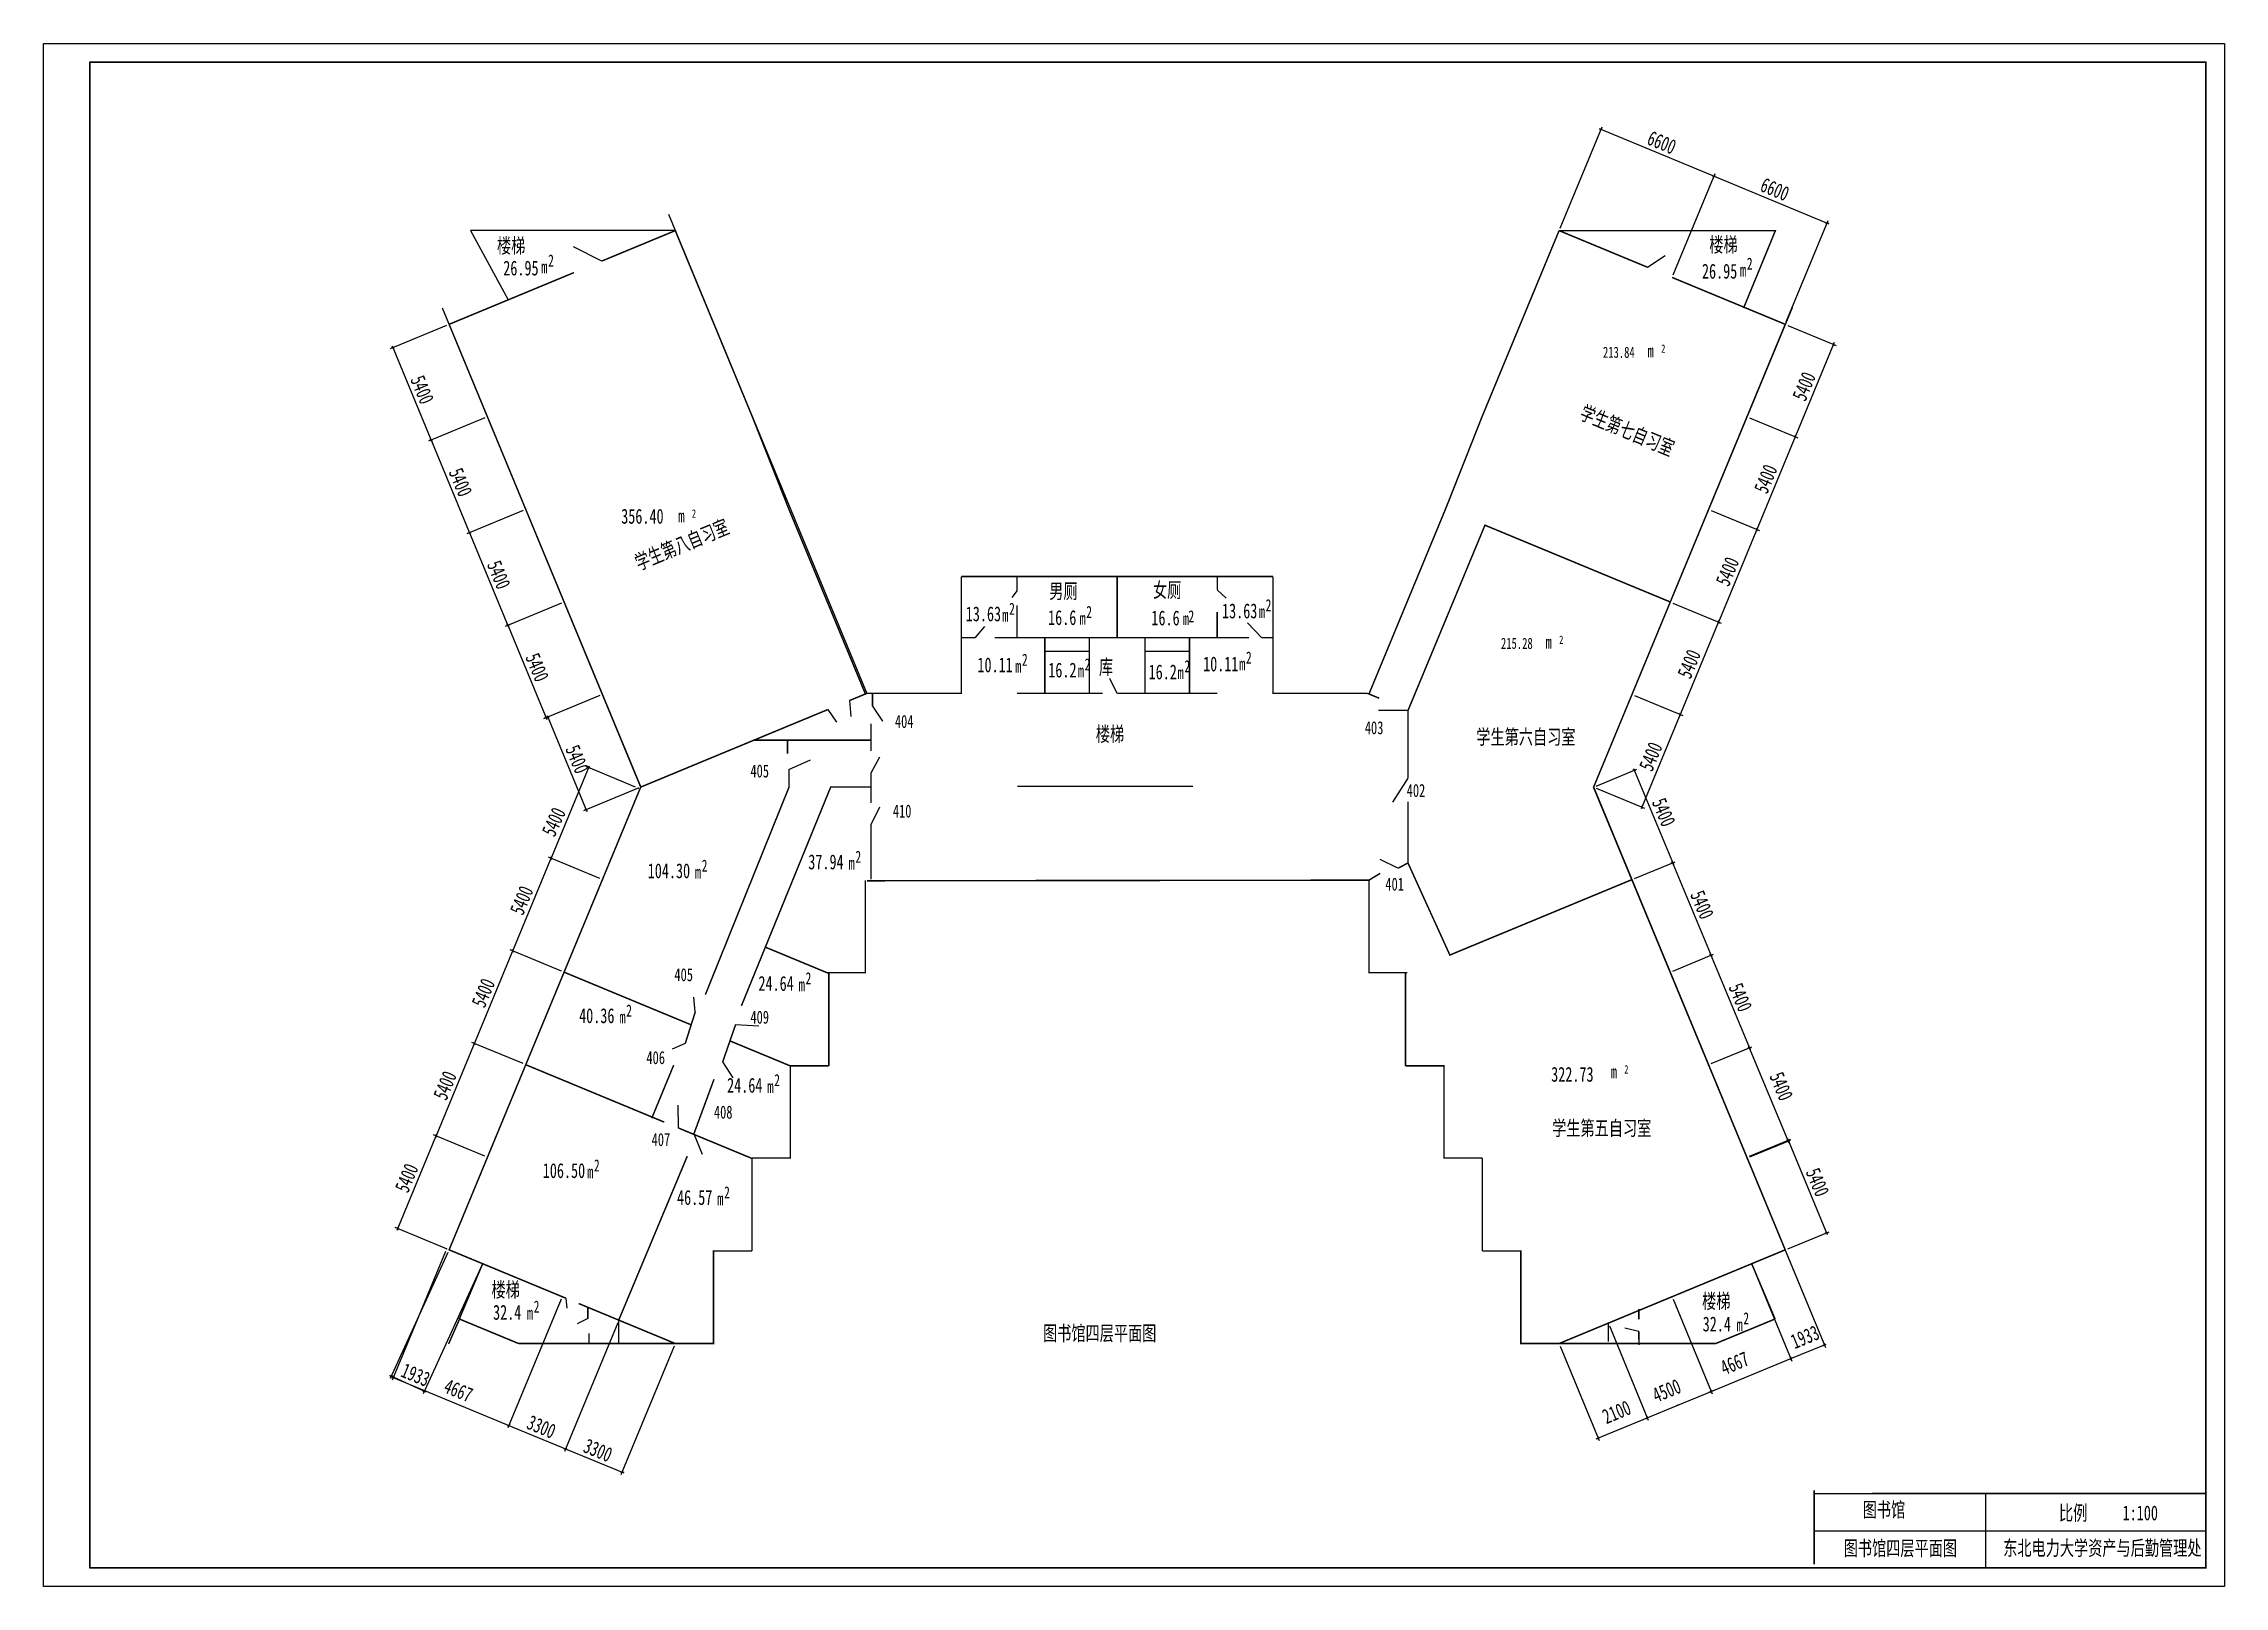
# Model space of a CAD drawing. Extents: x -57647 to 59953, y -73753 to 9407.
import ezdxf

# ---------------------------------------------------------------- set-up
doc = ezdxf.new("R2010")
doc.units = 0
doc.layers.get('0').update_dxf_attribs({"linetype": 'CONTINUOUS'})
doc.layers.get('DEFPOINTS').update_dxf_attribs({"linetype": 'CONTINUOUS'})
doc.styles.get("Standard").update_dxf_attribs({"font": '', "width": 0.7, "height": 700})
doc.styles.get('Standard').set_extended_font_data('FangSong_GB2312')
doc.dimstyles.get("Standard").update_dxf_attribs({"dimtxt": 0.18, "dimasz": 0.18, "dimexe": 0.18, "dimexo": 0.0625, "dimgap": 0.09, "dimtad": 0, "dimtih": 1, "dimtoh": 1, "dimdec": 4, "dimzin": 0, "dimdsep": 46, "dimtxsty": 'Standard', "dimcen": 0.09, "dimadec": 0, "dimazin": 0, "dimtfac": 1, "dimtdec": 4, "dimtofl": 0, "dimtmove": 0, "dimatfit": 3, "dimfxl": 1, "dimtolj": 1, "dimtzin": 0, "dimarcsym": 0})

# ---------------------------------------------------------------- blocks, each defined once
blk = doc.blocks.new('_ARCHTICK')
at = {"color": 0, "linetype": 'ByBlock', "const_width": 0.15}
blk.add_lwpolyline([(-0.5, -0.5), (0.5, 0.5)], dxfattribs=at)
blk = doc.blocks.new('*D1')
at = {"color": 0, "linetype": 'ByBlock'}
for p, q in [((-35919, -5782), (-38957, -7040)), ((-38857, -6890), (-36714, -12064)), ((-33852, -10770), (-36891, -12029))]:
    blk.add_line(p, q, dxfattribs=at)
at = {"layer": 'DEFPOINTS', "color": 0, "linetype": 'ByBlock'}
for p in [(-35780, -5724), (-33714, -10713), (-36752, -11972)]:
    blk.add_point(p, dxfattribs=at)
at = {"color": 0, "linetype": 'ByBlock', "xscale": 150, "yscale": 150, "zscale": 150}
for p, rotation in [((-38819, -6983), 112.4999999999999), ((-36752, -11972), 292.4999999999999)]:
    blk.add_blockref('_ARCHTICK', p, dxfattribs=dict(at, rotation=rotation))
at = {"color": 0, "linetype": 'ByBlock', "insert": (-37231, -9247), "char_height": 800, "attachment_point": 5, "rotation": 292.5}
blk.add_mtext('\\A1;5400', dxfattribs=at)
blk = doc.blocks.new('*D2')
at = {"color": 0, "linetype": 'ByBlock'}
for p, q in [((-36790, -11879), (-34647, -17053)), ((-31786, -15759), (-34824, -17018))]:
    blk.add_line(p, q, dxfattribs=at)
at = {"layer": 'DEFPOINTS', "color": 0, "linetype": 'ByBlock'}
for p in [(-33714, -10713), (-31647, -15702), (-34686, -16961)]:
    blk.add_point(p, dxfattribs=at)
at = {"color": 0, "linetype": 'ByBlock', "xscale": 150, "yscale": 150, "zscale": 150}
for p, rotation in [((-36752, -11972), 112.4999999999999), ((-34686, -16961), 292.4999999999999)]:
    blk.add_blockref('_ARCHTICK', p, dxfattribs=dict(at, rotation=rotation))
at = {"color": 0, "linetype": 'ByBlock', "insert": (-35164, -14236), "char_height": 800, "attachment_point": 5, "rotation": 292.5}
blk.add_mtext('\\A1;5400', dxfattribs=at)
blk = doc.blocks.new('*D3')
at = {"color": 0, "linetype": 'ByBlock'}
for p, q in [((-34724, -16868), (-32581, -22042)), ((-29719, -20748), (-32758, -22007))]:
    blk.add_line(p, q, dxfattribs=at)
at = {"layer": 'DEFPOINTS', "color": 0, "linetype": 'ByBlock'}
for p in [(-31647, -15702), (-29581, -20691), (-32619, -21949)]:
    blk.add_point(p, dxfattribs=at)
at = {"color": 0, "linetype": 'ByBlock', "xscale": 150, "yscale": 150, "zscale": 150}
for p, rotation in [((-34686, -16961), 112.4999999999999), ((-32619, -21949), 292.4999999999999)]:
    blk.add_blockref('_ARCHTICK', p, dxfattribs=dict(at, rotation=rotation))
at = {"color": 0, "linetype": 'ByBlock', "insert": (-33098, -19225), "char_height": 800, "attachment_point": 5, "rotation": 292.5}
blk.add_mtext('\\A1;5400', dxfattribs=at)
blk = doc.blocks.new('*D4')
at = {"color": 0, "linetype": 'ByBlock'}
for p, q in [((-32657, -21857), (-30514, -27031)), ((-27653, -25737), (-30691, -26996))]:
    blk.add_line(p, q, dxfattribs=at)
at = {"layer": 'DEFPOINTS', "color": 0, "linetype": 'ByBlock'}
for p in [(-29581, -20691), (-27514, -25680), (-30553, -26938)]:
    blk.add_point(p, dxfattribs=at)
at = {"color": 0, "linetype": 'ByBlock', "xscale": 150, "yscale": 150, "zscale": 150}
for p, rotation in [((-32619, -21949), 112.4999999999999), ((-30553, -26938), 292.4999999999999)]:
    blk.add_blockref('_ARCHTICK', p, dxfattribs=dict(at, rotation=rotation))
at = {"color": 0, "linetype": 'ByBlock', "insert": (-31031, -24214), "char_height": 800, "attachment_point": 5, "rotation": 292.5}
blk.add_mtext('\\A1;5400', dxfattribs=at)
blk = doc.blocks.new('*D5')
at = {"color": 0, "linetype": 'ByBlock'}
for p, q in [((-27653, -25737), (-30599, -26958)), ((-30499, -26808), (-28356, -31982)), ((-25586, -30726), (-28533, -31947))]:
    blk.add_line(p, q, dxfattribs=at)
at = {"layer": 'DEFPOINTS', "color": 0, "linetype": 'ByBlock'}
for p in [(-27514, -25680), (-25448, -30669), (-28394, -31889)]:
    blk.add_point(p, dxfattribs=at)
at = {"color": 0, "linetype": 'ByBlock', "xscale": 150, "yscale": 150, "zscale": 150}
for p, rotation in [((-30461, -26900), 112.5000000000001), ((-28394, -31889), 292.5000000000001)]:
    blk.add_blockref('_ARCHTICK', p, dxfattribs=dict(at, rotation=rotation))
at = {"color": 0, "linetype": 'ByBlock', "insert": (-28873, -29165), "char_height": 800, "attachment_point": 5, "rotation": 292.5}
blk.add_mtext('\\A1;5400', dxfattribs=at)
blk = doc.blocks.new('*D6')
at = {"color": 0, "linetype": 'ByBlock'}
for p, q in [((-38586, -54559), (-36443, -49385)), ((-33852, -50566), (-36620, -49420)), ((-35919, -55555), (-38686, -54409))]:
    blk.add_line(p, q, dxfattribs=at)
at = {"layer": 'DEFPOINTS', "color": 0, "linetype": 'ByBlock'}
for p in [(-36481, -49477), (-33714, -50624), (-35780, -55613)]:
    blk.add_point(p, dxfattribs=at)
at = {"color": 0, "linetype": 'ByBlock', "xscale": 150, "yscale": 150, "zscale": 150}
for p, rotation in [((-36481, -49477), 67.50000000000004), ((-38548, -54466), 247.5)]:
    blk.add_blockref('_ARCHTICK', p, dxfattribs=dict(at, rotation=rotation))
at = {"color": 0, "linetype": 'ByBlock', "insert": (-38069, -51742), "char_height": 800, "attachment_point": 5, "rotation": 67.5}
blk.add_mtext('\\A1;5400', dxfattribs=at)
blk = doc.blocks.new('*D7')
at = {"color": 0, "linetype": 'ByBlock'}
for p, q in [((-36520, -49570), (-34377, -44396)), ((-31786, -45577), (-34553, -44431))]:
    blk.add_line(p, q, dxfattribs=at)
at = {"layer": 'DEFPOINTS', "color": 0, "linetype": 'ByBlock'}
for p in [(-34415, -44488), (-31647, -45635), (-33714, -50624)]:
    blk.add_point(p, dxfattribs=at)
at = {"color": 0, "linetype": 'ByBlock', "xscale": 150, "yscale": 150, "zscale": 150}
for p, rotation in [((-34415, -44488), 67.50000000000004), ((-36481, -49477), 247.5)]:
    blk.add_blockref('_ARCHTICK', p, dxfattribs=dict(at, rotation=rotation))
at = {"color": 0, "linetype": 'ByBlock', "insert": (-36002, -46753), "char_height": 800, "attachment_point": 5, "rotation": 67.5}
blk.add_mtext('\\A1;5400', dxfattribs=at)
blk = doc.blocks.new('*D8')
at = {"color": 0, "linetype": 'ByBlock'}
for p, q in [((-34453, -44581), (-32310, -39407)), ((-29719, -40588), (-32487, -39442))]:
    blk.add_line(p, q, dxfattribs=at)
at = {"layer": 'DEFPOINTS', "color": 0, "linetype": 'ByBlock'}
for p in [(-32348, -39499), (-29581, -40646), (-31647, -45635)]:
    blk.add_point(p, dxfattribs=at)
at = {"color": 0, "linetype": 'ByBlock', "xscale": 150, "yscale": 150, "zscale": 150}
for p, rotation in [((-32348, -39499), 67.50000000000004), ((-34415, -44488), 247.5)]:
    blk.add_blockref('_ARCHTICK', p, dxfattribs=dict(at, rotation=rotation))
at = {"color": 0, "linetype": 'ByBlock', "insert": (-33936, -41764), "char_height": 800, "attachment_point": 5, "rotation": 67.5}
blk.add_mtext('\\A1;5400', dxfattribs=at)
blk = doc.blocks.new('*D9')
at = {"color": 0, "linetype": 'ByBlock'}
for p, q in [((-32387, -39592), (-30244, -34418)), ((-27653, -35599), (-30420, -34453))]:
    blk.add_line(p, q, dxfattribs=at)
at = {"layer": 'DEFPOINTS', "color": 0, "linetype": 'ByBlock'}
for p in [(-30282, -34510), (-27514, -35657), (-29581, -40646)]:
    blk.add_point(p, dxfattribs=at)
at = {"color": 0, "linetype": 'ByBlock', "xscale": 150, "yscale": 150, "zscale": 150}
for p, rotation in [((-30282, -34510), 67.50000000000004), ((-32348, -39499), 247.5)]:
    blk.add_blockref('_ARCHTICK', p, dxfattribs=dict(at, rotation=rotation))
at = {"color": 0, "linetype": 'ByBlock', "insert": (-31869, -36775), "char_height": 800, "attachment_point": 5, "rotation": 67.5}
blk.add_mtext('\\A1;5400', dxfattribs=at)
blk = doc.blocks.new('*D10')
at = {"color": 0, "linetype": 'ByBlock'}
for p, q in [((-23642, -60803), (-26516, -67741)), ((-29600, -66302), (-26367, -67641))]:
    blk.add_line(p, q, dxfattribs=at)
at = {"layer": 'DEFPOINTS', "color": 0, "linetype": 'ByBlock'}
for p in [(-26633, -59401), (-23585, -60664), (-26459, -67603)]:
    blk.add_point(p, dxfattribs=at)
at = {"color": 0, "linetype": 'ByBlock', "xscale": 150, "yscale": 150, "zscale": 150}
for p, rotation in [((-29508, -66340), 157.4999999999999), ((-26459, -67603), 337.4999999999999)]:
    blk.add_blockref('_ARCHTICK', p, dxfattribs=dict(at, rotation=rotation))
at = {"color": 0, "linetype": 'ByBlock', "insert": (-27754, -66417), "char_height": 800, "attachment_point": 5, "rotation": 337.5}
blk.add_mtext('\\A1;3300', dxfattribs=at)
blk = doc.blocks.new('*D11')
at = {"color": 0, "linetype": 'ByBlock'}
for p, q in [((24133, -536), (26393, 4924)), ((26243, 4824), (32526, 2223)), ((30231, -3060), (32491, 2400))]:
    blk.add_line(p, q, dxfattribs=at)
at = {"layer": 'DEFPOINTS', "color": 0, "linetype": 'ByBlock'}
for p in [(32434, 2261), (24076, -674), (30174, -3198)]:
    blk.add_point(p, dxfattribs=at)
at = {"color": 0, "linetype": 'ByBlock', "xscale": 150, "yscale": 150, "zscale": 150}
for p, rotation in [((26335, 4785), 157.5163656259441), ((32434, 2261), 337.516365625944)]:
    blk.add_blockref('_ARCHTICK', p, dxfattribs=dict(at, rotation=rotation))
at = {"color": 0, "linetype": 'ByBlock', "insert": (29614, 4078), "char_height": 800, "attachment_point": 5, "rotation": 337.51637}
blk.add_mtext('\\A1;6600', dxfattribs=at)
blk = doc.blocks.new('*D12')
at = {"color": 0, "linetype": 'ByBlock'}
for p, q in [((32341, 2300), (38624, -301)), ((36329, -5586), (38589, -124))]:
    blk.add_line(p, q, dxfattribs=at)
at = {"layer": 'DEFPOINTS', "color": 0, "linetype": 'ByBlock'}
for p in [(38532, -263), (30174, -3198), (36272, -5724)]:
    blk.add_point(p, dxfattribs=at)
at = {"color": 0, "linetype": 'ByBlock', "xscale": 150, "yscale": 150, "zscale": 150}
for p, rotation in [((32434, 2261), 157.5163656259441), ((38532, -263), 337.516365625944)]:
    blk.add_blockref('_ARCHTICK', p, dxfattribs=dict(at, rotation=rotation))
at = {"color": 0, "linetype": 'ByBlock', "insert": (35712, 1554), "char_height": 800, "attachment_point": 5, "rotation": 337.51637}
blk.add_mtext('\\A1;6600', dxfattribs=at)
blk = doc.blocks.new('*D13')
at = {"color": 0, "linetype": 'ByBlock'}
for p, q in [((36410, -5782), (39014, -6860)), ((38914, -6710), (36771, -11884)), ((34344, -10770), (36948, -11849))]:
    blk.add_line(p, q, dxfattribs=at)
at = {"layer": 'DEFPOINTS', "color": 0, "linetype": 'ByBlock'}
for p in [(36272, -5724), (34205, -10713), (36809, -11792)]:
    blk.add_point(p, dxfattribs=at)
at = {"color": 0, "linetype": 'ByBlock', "xscale": 150, "yscale": 150, "zscale": 150}
for p, rotation in [((38876, -6803), 67.50000000000017), ((36809, -11792), 247.5000000000001)]:
    blk.add_blockref('_ARCHTICK', p, dxfattribs=dict(at, rotation=rotation))
at = {"color": 0, "linetype": 'ByBlock', "insert": (37288, -9068), "char_height": 800, "attachment_point": 5, "rotation": 67.5}
blk.add_mtext('\\A1;5400', dxfattribs=at)
blk = doc.blocks.new('*D14')
at = {"color": 0, "linetype": 'ByBlock'}
for p, q in [((36848, -11699), (34705, -16873)), ((32277, -15759), (34881, -16838))]:
    blk.add_line(p, q, dxfattribs=at)
at = {"layer": 'DEFPOINTS', "color": 0, "linetype": 'ByBlock'}
for p in [(34205, -10713), (32139, -15702), (34743, -16781)]:
    blk.add_point(p, dxfattribs=at)
at = {"color": 0, "linetype": 'ByBlock', "xscale": 150, "yscale": 150, "zscale": 150}
for p, rotation in [((36809, -11792), 67.50000000000017), ((34743, -16781), 247.5000000000001)]:
    blk.add_blockref('_ARCHTICK', p, dxfattribs=dict(at, rotation=rotation))
at = {"color": 0, "linetype": 'ByBlock', "insert": (35222, -14057), "char_height": 800, "attachment_point": 5, "rotation": 67.5}
blk.add_mtext('\\A1;5400', dxfattribs=at)
blk = doc.blocks.new('*D15')
at = {"color": 0, "linetype": 'ByBlock'}
for p, q in [((34781, -16688), (32638, -21862)), ((30211, -20748), (32815, -21827))]:
    blk.add_line(p, q, dxfattribs=at)
at = {"layer": 'DEFPOINTS', "color": 0, "linetype": 'ByBlock'}
for p in [(32139, -15702), (30072, -20691), (32676, -21770)]:
    blk.add_point(p, dxfattribs=at)
at = {"color": 0, "linetype": 'ByBlock', "xscale": 150, "yscale": 150, "zscale": 150}
for p, rotation in [((34743, -16781), 67.50000000000017), ((32676, -21770), 247.5000000000001)]:
    blk.add_blockref('_ARCHTICK', p, dxfattribs=dict(at, rotation=rotation))
at = {"color": 0, "linetype": 'ByBlock', "insert": (33155, -19046), "char_height": 800, "attachment_point": 5, "rotation": 67.5}
blk.add_mtext('\\A1;5400', dxfattribs=at)
blk = doc.blocks.new('*D16')
at = {"color": 0, "linetype": 'ByBlock'}
for p, q in [((32715, -21677), (30572, -26851)), ((28144, -25737), (30748, -26816))]:
    blk.add_line(p, q, dxfattribs=at)
at = {"layer": 'DEFPOINTS', "color": 0, "linetype": 'ByBlock'}
for p in [(30072, -20691), (28006, -25680), (30610, -26759)]:
    blk.add_point(p, dxfattribs=at)
at = {"color": 0, "linetype": 'ByBlock', "xscale": 150, "yscale": 150, "zscale": 150}
for p, rotation in [((32676, -21770), 67.50000000000017), ((30610, -26759), 247.5000000000001)]:
    blk.add_blockref('_ARCHTICK', p, dxfattribs=dict(at, rotation=rotation))
at = {"color": 0, "linetype": 'ByBlock', "insert": (31089, -24034), "char_height": 800, "attachment_point": 5, "rotation": 67.5}
blk.add_mtext('\\A1;5400', dxfattribs=at)
blk = doc.blocks.new('*D17')
at = {"color": 0, "linetype": 'ByBlock'}
for p, q in [((30648, -26666), (28505, -31840)), ((26078, -30726), (28682, -31805))]:
    blk.add_line(p, q, dxfattribs=at)
at = {"layer": 'DEFPOINTS', "color": 0, "linetype": 'ByBlock'}
for p in [(28006, -25680), (25939, -30669), (28543, -31747)]:
    blk.add_point(p, dxfattribs=at)
at = {"color": 0, "linetype": 'ByBlock', "xscale": 150, "yscale": 150, "zscale": 150}
for p, rotation in [((30610, -26759), 67.50000000000017), ((28543, -31747), 247.5000000000001)]:
    blk.add_blockref('_ARCHTICK', p, dxfattribs=dict(at, rotation=rotation))
at = {"color": 0, "linetype": 'ByBlock', "insert": (29022, -29023), "char_height": 800, "attachment_point": 5, "rotation": 67.5}
blk.add_mtext('\\A1;5400', dxfattribs=at)
blk = doc.blocks.new('*D18')
at = {"color": 0, "linetype": 'ByBlock'}
for p, q in [((26077, -30611), (28270, -29702)), ((28093, -29667), (30237, -34840)), ((28144, -35599), (30337, -34691))]:
    blk.add_line(p, q, dxfattribs=at)
at = {"layer": 'DEFPOINTS', "color": 0, "linetype": 'ByBlock'}
for p in [(25938, -30668), (30199, -34748), (28006, -35657)]:
    blk.add_point(p, dxfattribs=at)
at = {"color": 0, "linetype": 'ByBlock', "xscale": 150, "yscale": 150, "zscale": 150}
for p, rotation in [((28131, -29759), 112.5129622609359), ((30199, -34748), 292.5129622609359)]:
    blk.add_blockref('_ARCHTICK', p, dxfattribs=dict(at, rotation=rotation))
at = {"color": 0, "linetype": 'ByBlock', "insert": (29719, -32024), "char_height": 800, "attachment_point": 5, "rotation": 292.51296}
blk.add_mtext('\\A1;5400', dxfattribs=at)
blk = doc.blocks.new('*D19')
at = {"color": 0, "linetype": 'ByBlock'}
for p, q in [((30160, -34656), (32305, -39829)), ((30211, -40588), (32405, -39679))]:
    blk.add_line(p, q, dxfattribs=at)
at = {"layer": 'DEFPOINTS', "color": 0, "linetype": 'ByBlock'}
for p in [(28006, -35657), (32266, -39736), (30072, -40646)]:
    blk.add_point(p, dxfattribs=at)
at = {"color": 0, "linetype": 'ByBlock', "xscale": 150, "yscale": 150, "zscale": 150}
for p, rotation in [((30199, -34748), 112.5129622609359), ((32266, -39736), 292.5129622609359)]:
    blk.add_blockref('_ARCHTICK', p, dxfattribs=dict(at, rotation=rotation))
at = {"color": 0, "linetype": 'ByBlock', "insert": (31787, -37012), "char_height": 800, "attachment_point": 5, "rotation": 292.51296}
blk.add_mtext('\\A1;5400', dxfattribs=at)
blk = doc.blocks.new('*D20')
at = {"color": 0, "linetype": 'ByBlock'}
for p, q in [((32228, -39644), (34372, -44817)), ((32277, -45577), (34472, -44667))]:
    blk.add_line(p, q, dxfattribs=at)
at = {"layer": 'DEFPOINTS', "color": 0, "linetype": 'ByBlock'}
for p in [(30072, -40646), (32139, -45635), (34334, -44725)]:
    blk.add_point(p, dxfattribs=at)
at = {"color": 0, "linetype": 'ByBlock', "xscale": 150, "yscale": 150, "zscale": 150}
for p, rotation in [((32266, -39736), 112.5129622609359), ((34334, -44725), 292.5129622609359)]:
    blk.add_blockref('_ARCHTICK', p, dxfattribs=dict(at, rotation=rotation))
at = {"color": 0, "linetype": 'ByBlock', "insert": (33854, -42001), "char_height": 800, "attachment_point": 5, "rotation": 292.51296}
blk.add_mtext('\\A1;5400', dxfattribs=at)
blk = doc.blocks.new('*D21')
at = {"color": 0, "linetype": 'ByBlock'}
for p, q in [((34344, -50566), (36565, -49646)), ((36388, -49611), (38531, -54785)), ((36410, -55555), (38632, -54635))]:
    blk.add_line(p, q, dxfattribs=at)
at = {"layer": 'DEFPOINTS', "color": 0, "linetype": 'ByBlock'}
for p in [(34205, -50624), (38493, -54693), (36272, -55613)]:
    blk.add_point(p, dxfattribs=at)
at = {"color": 0, "linetype": 'ByBlock', "xscale": 150, "yscale": 150, "zscale": 150}
for p, rotation in [((36427, -49704), 112.4999999999999), ((38493, -54693), 292.4999999999999)]:
    blk.add_blockref('_ARCHTICK', p, dxfattribs=dict(at, rotation=rotation))
at = {"color": 0, "linetype": 'ByBlock', "insert": (38014, -51968), "char_height": 800, "attachment_point": 5, "rotation": 292.5}
blk.add_mtext('\\A1;5400', dxfattribs=at)

msp = doc.modelspace()

# ---------------------------------------------------------------- linework, layer by layer
for p, q in [((-57647.3, 9406.5), (59952.7, 9406.5)), ((-57647.3, -73753.5), (-57647.3, 9406.5)), ((-55147.3, 8406.5), (58952.7, 8406.5)), ((-55147.3, -72753.5), (-55147.3, 8406.5)), ((58952.7, 8406.5), (58952.7, -72753.5)), ((59952.7, 9406.5), (59952.7, -73753.5)), ((-23951.7, 212.8), (-13252.5, -25617.4)), ((-23584.2, -674.4), (-34622.5, -674.4)), ((-34622.5, -674.4), (-32601.2, -4404.2)), ((-27542.9, -2312.1), (-29063.8, -1543.9)), ((28843.2, -2647.1), (29805.1, -2014.3)), ((-36147, -4838.6), (-25447.7, -30668.9)), ((36638.5, -4838.6), (25939.2, -30668.9)), ((-5154.2, -20067.1), (-5427.4, -20443.4)), ((5645.8, -20032.9), (6114.3, -20477.6)), ((-7413.8, -22617.4), (-6900, -22017)), ((8049.1, -22617.4), (7278.7, -21811.8)), ((245.8, -25617.4), (-153.1, -24822.1)), ((-15358, -26489.6), (-14892.7, -27176.6)), ((-14182.9, -26002.8), (-14115.9, -26866.3)), ((-12950.8, -26315.5), (-12410, -27110)), ((15926.1, -26545.6), (14340, -26545.6)), ((-17455.9, -29729.2), (-16290.8, -29193.8)), ((-13028.5, -29892.1), (-12550, -29040)), ((15926.1, -30184.6), (15100, -31490)), ((-13028.5, -32685.2), (-12560, -31740)), ((-5130.7, -30617.3), (4321.4, -30617.3)), ((37508.9, -58599.6), (25939.2, -30667.9)), ((15388.3, -35045.9), (14428.7, -34570)), ((-22504.8, -42786.6), (-22582.5, -41995.3)), ((-20329.9, -43469.4), (-19087.1, -43547)), ((-23048.5, -44493.5), (-23747.6, -44788.4)), ((-21029, -45486.6), (-20485.3, -46340.1)), ((-23401.6, -49050.2), (-23436.9, -47814.2)), ((-22582.5, -49365.9), (-22140.5, -50449.2)), ((-29492.3, -58241.5), (-29435.4, -58753.1)), ((-28297.3, -59321.4), (-28866.4, -59605.6)), ((28380.3, -60012.1), (27628.3, -59835)), ((58952.7, -68753.5), (40952.7, -68753.5)), ((47070, -68711), (47070, -72746.8)), ((37830, -70753.5), (58956, -70753.5)), ((58952.7, -72753.5), (-55147.3, -72753.5)), ((59952.7, -73753.5), (-57647.3, -73753.5))]:
    msp.add_line(p, q)
at = {"color": 0, "linetype": 'ByBlock'}
for p, q in [((-30320.1, -34602.9), (-28218, -29527.9)), ((-25724.9, -30668.9), (-28394.9, -29562.9)), ((34295.6, -44632.5), (36456.6, -49846.5)), ((34360.6, -50607), (36556.9, -49696.6)), ((-35842.7, -55749), (-38961.4, -62553.7)), ((-35976.2, -55693.8), (-38850.3, -62632.6)), ((36328.8, -55751.4), (38436.4, -60868.9)), ((-34062.5, -56564.9), (-37181.3, -63369.6)), ((34548.7, -56567.3), (36627.1, -61614.1)), ((-29740, -58277), (-32614.1, -65215.7)), ((30231.2, -58277.1), (32333.7, -63382.2)), ((30231.2, -58277.1), (32333.7, -63382.2)), ((-26690.8, -59540), (-29564.9, -66478.7)), ((26785.8, -59710.9), (28883, -64803.3)), ((24133.7, -60803.1), (26230.9, -65895.5)), ((36477.5, -61513.4), (38471.7, -60692.2)), ((32184.1, -63281.6), (36662.4, -61437.3)), ((-38989.8, -62375.7), (-37027.8, -63274.9)), ((-38885.2, -62455.7), (-32464.3, -65115.4)), ((30388.7, -64021), (32369, -63205.4)), ((32276.5, -63243.5), (32137.8, -63300.6)), ((32276.5, -63243.5), (32415.2, -63186.4)), ((26081.4, -65794.9), (28918.4, -64626.5)), ((28733.4, -64702.7), (30481.2, -63982.9)), ((-32649.1, -65038.8), (-29415.1, -66378.4))]:
    msp.add_line(p, q, dxfattribs=at)
at = {"const_width": 80}
for points in [[(-55147.3, 8406.5), (58952.7, 8406.5), (58952.7, -72753.5), (-55147.3, -72753.5), (-55147.3, 8406.5)], [(-23584.2, -672.4), (-27542.9, -2312.1)], [(-23584.2, -674.4), (-21517.7, -5661.3), (-19442.9, -10672.4), (-17464.8, -15672.4), (-15398.3, -20661.3), (-13331.8, -25650.3)], [(24075.8, -674.4), (22009.3, -5661.3), (19934.5, -10672.4), (17956.3, -15672.4), (15889.8, -20661.3), (13823.3, -25650.3)], [(24075.8, -672.4), (28843.2, -2647.1)], [(24075.8, -672.4), (35741.4, -672.4), (34024.2, -4847.9)], [(-29049.6, -2936.2), (-29682.6, -3198.4), (-35780.2, -5724.1)], [(30174.1, -3198.4), (36271.7, -5724.1)], [(-25447.7, -30668.9), (-27514.2, -25679.9), (-29580.7, -20691), (-31647.2, -15702), (-33730.5, -10672.4), (-35780.2, -5724.1)], [(25939.2, -30668.9), (28005.7, -25679.9), (30072.2, -20691), (32138.7, -15702), (34222.1, -10672.4), (36271.7, -5724.1)], [(20078.2, -16551.3), (15926.1, -26545.6), (15926.1, -30184.6)], [(20041.7, -16536.2), (30072.2, -20691)], [(-13251.8, -25617.1), (-8154.2, -25617.1), (-8154.2, -19317.4)], [(-8154.2, -19317.4), (-5154.2, -19317.4)], [(-5154.2, -19317.4), (245.8, -19317.4), (245.8, -22617.4), (-5154.2, -22617.4), (-6369, -22617.4)], [(-5154.2, -19317.4), (-5154.2, -20067.1)], [(5645.8, -19317.4), (245.8, -19317.4), (245.8, -22617.4), (5645.8, -22617.4), (7360.2, -22617.4)], [(8645.8, -19317.4), (5645.8, -19317.4)], [(5645.8, -19317.4), (5645.8, -20032.9)], [(13743.3, -25617.1), (8645.8, -25617.1), (8645.8, -19317.4)], [(-5154.2, -20875.7), (-5154.2, -22617.4)], [(5634.8, -21230.2), (5634.8, -22598.6)], [(-7413.8, -22617.4), (-8154.2, -22617.4)], [(-5154.2, -25617.4), (-3654.2, -25617.4), (-3654.2, -22617.4), (-1254.2, -22617.4), (-1254.2, -25617.4), (-529.9, -25617.4)], [(-3661, -23346.6), (-1254.2, -23346.6)], [(5645.8, -25617.4), (4145.8, -25617.4), (4145.8, -22617.4), (1745.8, -22617.4), (1745.8, -25617.4), (245.8, -25617.4)], [(4152.5, -23346.6), (1745.8, -23346.6)], [(8049.1, -22617.4), (8645.8, -22617.4)], [(-13251.8, -25617.1), (-14182.9, -26002.8)], [(-12950.8, -25617.2), (-12950.8, -26315.5)], [(-3654.2, -25617.4), (-1254.2, -25617.4)], [(4145.8, -25617.4), (1745.8, -25617.4)], [(13743.3, -25617.1), (14375.9, -25879.2)], [(-15358, -26489.6), (-25447.7, -30668.9)], [(-19349.7, -28143), (-13028.5, -28143), (-13028.5, -27246.5)], [(-17533.6, -28099.9), (-17533.6, -28875.8)], [(-13028.5, -28143), (-13028.5, -28720.6)], [(-21961.1, -41855.6), (-17455.9, -30683.4), (-17455.9, -29729.2)], [(-13028.5, -30668), (-13028.5, -29892.1)], [(-25447.7, -30667.9), (-27514.2, -35656.9), (-29580.7, -40645.8), (-31647.2, -45634.8), (-33730.5, -50664.4), (-35780.2, -55612.7)], [(-20019.2, -42460.8), (-15203.4, -30668), (-13028.5, -30668)], [(-13028.5, -30668), (-13028.5, -31521.4)], [(15926.1, -31455.3), (15926.1, -34759.2)], [(25939.2, -30667.9), (28005.7, -35656.9), (30072.2, -40645.8), (32138.7, -45634.8), (34222.1, -50664.4), (36271.7, -55612.7)], [(-13028.5, -32685.2), (-13028.5, -35633.4)], [(13823.3, -35686.5), (13823.3, -35686.5), (14428.7, -35319.7)], [(15926.1, -34759.2), (15388.3, -35045.9)], [(15926.1, -34759.2), (18185.8, -39722.4), (28005.7, -35656.9)], [(-15398.3, -40675.4), (-13332.3, -40675.4), (-13331.8, -35686.5)], [(13823.3, -35686.5), (-13252.5, -35719.3)], [(15889.8, -40675.4), (13823.8, -40675.4), (13823.3, -35686.5)], [(13823.3, -35686.5), (13823.3, -35686.5)], [(-15318.3, -40708.6), (-18727, -39296.6)], [(-22727.2, -43484.6), (-29580.7, -40645.8)], [(-15305.4, -40675.4), (-15305.4, -45697.4)], [(15796.9, -40675.4), (15796.9, -45697.4)], [(-23048.5, -44493.5), (-22504.8, -42786.6)], [(-21029, -45486.6), (-20329.9, -43469.4)], [(-17384.8, -45697.5), (-20635.4, -44351.1)], [(-24176.3, -48729.3), (-31647.2, -45634.8)], [(-24852.7, -48519.3), (-23669.9, -45657.2)], [(-19442.9, -50664.4), (-17376.9, -50664.4), (-17376.9, -45697.4), (-15310.9, -45697.4)], [(19934.5, -50664.4), (17868.5, -50664.4), (17868.5, -45697.4), (15802.5, -45697.4)], [(-22582.5, -49365.9), (-21495, -46417.6)], [(-19451.3, -50686.5), (-23401.6, -49050.2)], [(-22937.2, -50562.9), (-26633.4, -59401.4)], [(-19442.9, -50664.4), (-19442.9, -55675.4)], [(19934.5, -50664.4), (19934.5, -55675.4)], [(-29467.7, -58227.4), (-29682.6, -58138.4), (-35780.2, -55612.7)], [(-23585.1, -60664.4), (-21519.1, -60664.4), (-21519.1, -55675.4), (-19453.1, -55675.4)], [(24076.6, -60664.4), (22010.6, -60664.4), (22010.6, -55675.4), (19944.6, -55675.4)], [(24075.8, -60664.4), (30174.1, -58138.4), (36271.7, -55612.7)], [(-23584.2, -60664.4), (-28793.2, -58506.8)], [(-28297.3, -58753.1), (-28297.3, -59321.4)], [(28380.3, -58802.3), (28380.3, -59352.2)], [(-35182.6, -59264.6), (-35808.5, -60685.5)], [(-32032.5, -60664.4), (-35231.5, -59339.3)], [(-26633.4, -59401.4), (-26633.4, -60628.7)], [(26728.7, -59572.2), (26728.7, -60562)], [(28380.3, -60452), (28380.3, -60012.1)], [(32524, -60664.4), (35723, -59339.3)], [(-32032.5, -60664.4), (-23584.2, -60664.4)], [(-28240.4, -60628.7), (-28240.4, -60117.1)], [(32524, -60664.4), (24075.8, -60664.4)], [(28380.9, -60367.8), (28380.9, -60737.8)], [(37830, -68570), (37830, -72570)], [(37830, -68753.5), (58952.7, -68753.5)]]:
    msp.add_lwpolyline(points, dxfattribs=at)
for points in [[(-35237.2, -59352.7, 80, 80, 0), (-34000, -56428.6, 80, 80, 0)], [(35728.7, -59352.7, 80, 80, 0), (34491.5, -56428.6, 80, 80, 0)]]:
    msp.add_lwpolyline(points, format="xyseb")
at = {"color": 0, "linetype": 'ByBlock'}
for p in [(-28256.3, -29620.3), (-25586.3, -30726.3), (-27514.2, -35656.9), (32138.7, -45634.8), (36418.3, -49754.1), (34222.1, -50664.4), (-35918.7, -55555.3), (-35780.2, -55612.7), (-34000, -56428.6), (34491.5, -56428.6), (34491.5, -56428.6), (36271.7, -55612.7), (36271.7, -55612.7), (-29682.6, -58138.4), (-29682.6, -58138.4), (30174.1, -58138.4), (30174.1, -58138.4), (30174.1, -58138.4), (30174.1, -58138.4), (-26633.4, -59401.4), (26728.7, -59572.2), (26728.7, -59572.2), (28380.3, -58881.4), (28380.3, -58881.4), (24076.6, -60664.4), (38379.3, -60730.2), (36570, -61475.4), (-37118.8, -63233.2), (32276.5, -63243.5), (32276.5, -63243.5), (28825.9, -64664.6), (30481.2, -63982.9), (-32556.7, -65077.1), (-29507.5, -66340.1)]:
    msp.add_point(p, dxfattribs=at)

# ---------------------------------------------------------------- block references
at = {"color": 0, "linetype": 'ByBlock', "xscale": 150, "yscale": 150, "zscale": 150}
for p, rotation in [((-28256.3, -29620.3), 67.50000000000004), ((-30281.9, -34510.5), 247.5), ((34333.9, -44724.9), 112.5129622609359), ((36418.3, -49754.1), 292.5129622609359), ((38379.3, -60730.2), 22.38330290246294), ((38379.3, -60730.2), 202.3833029024629), ((-38898.9, -62417.4), 155.3768971367568), ((36570, -61475.4), 202.3833029024629), ((36570, -61475.4), 22.38330290246294), ((-38792.9, -62494), 157.4999999999999), ((-37118.8, -63233.2), 335.3768971367568), ((32276.5, -63243.5), 202.3833029024629), ((32276.5, -63243.5), 22.38330290246294), ((32276.5, -63243.5), 202.3833029024629), ((32276.5, -63243.5), 22.38330290246294), ((28825.9, -64664.6), 202.3833029024629), ((28825.9, -64664.6), 22.38330290246294), ((-32556.7, -65077.1), 337.4999999999999), ((-32556.7, -65077.1), 157.4999999999999), ((26173.8, -65756.8), 202.3833029024629), ((-29507.5, -66340.1), 337.4999999999999)]:
    msp.add_blockref('_ARCHTICK', p, dxfattribs=dict(at, rotation=rotation))

# ---------------------------------------------------------------- texts
at = {"attachment_point": 1}
for s, insert, char_height, width in [('楼梯', (-33198.1, -1085.7), 800, 6232.502), ('楼梯', (32176.1, -1032.4), 800, 2098.751), ('26.95', (-32860, -2290), 800, 12260), ('2', (-30440, -1960), 650, 13590), ('2', (34200, -2130), 650, 13590), ('m', (-30810, -2280), 700, 14920), ('26.95', (31780, -2460), 800, 12260), ('m', (33830, -2450), 700, 14920), ('213.84', (26440, -6930), 600, 12260), ('m', (28850, -6810), 700, 14920), ('2', (29580, -6810), 450, 13590), ('356.40', (-26500, -15670), 800, 12260), ('m', (-23420, -15700), 700, 14920), ('2', (-22690, -15700), 450, 13590), ('男厕', (-3417.7, -19704.5), 800, 2945.352), ('女厕', (2177.3, -19648.7), 800, 1780.911), ('13.63', (-7920, -20930), 800, 12260), ('2', (-5580, -20730), 650, 13590), ('16.6', (-3480, -21130), 800, 12260), ('2', (-1420, -20900), 650, 13590), ('16.6', (2090, -21150), 800, 12260), ('2', (4090, -21140), 650, 13590), ('13.63', (5900, -20770), 800, 12260), ('m', (7880, -20860), 700, 14920), ('2', (8250, -20540), 650, 13590), ('m', (-5950, -21050), 700, 14920), ('m', (-1790, -21220), 700, 14920), ('m', (3780, -21240), 700, 14920), ('2', (-4890, -23480), 650, 13590), ('2', (7190, -23360), 650, 13590), ('215.28', (20940, -22620), 600, 12260), ('m', (23350, -22500), 700, 14920), ('2', (24080, -22500), 450, 13590), ('10.11', (-7290, -23680), 800, 12260), ('m', (-5260, -23800), 700, 14920), ('16.2', (-3470, -23960), 800, 12260), ('m', (-1880, -24050), 700, 14920), ('2', (-1510, -23730), 650, 13590), ('库', (-735.4, -23795.9), 800, 1917.904), ('16.2', (1940, -24060), 800, 12260), ('m', (3500, -24150), 700, 14920), ('2', (3870, -23830), 650, 13590), ('10.11', (4880, -23630), 800, 12260), ('m', (6820, -23680), 700, 14920), ('404', (-11740, -26780), 700, 1620), ('楼梯', (-906.6, -27404.8), 800, 10274.485), ('403', (13600, -27120), 700, 1642.833), ('{\\fPMingLiU|b0|i0|c136|p18;学\\fGulim|b0|i0|c134|p34;生第六自\\fPMingLiU|b0|i0|c134|p18;习\\fGulim|b0|i0|c134|p34;室}', (19613.8, -27564.8), 800, 8427.985), ('405', (-19530, -29450), 700, 1642.833), ('402', (15860, -30500), 700, 1642.833), ('410', (-11850, -31610), 700, 1642.833), ('104.30', (-25070, -34780), 800, 12260), ('m', (-22530, -34900), 700, 14920), ('2', (-22160, -34580), 650, 13590), ('37.94', (-16410, -34300), 800, 12260), ('m', (-14240, -34420), 700, 14920), ('2', (-13870, -34100), 650, 13590), ('401', (14710, -35550), 700, 1642.833), ('405', (-23630, -40430), 700, 1642.833), ('24.64', (-19100, -40850), 800, 12260), ('m', (-16930, -40970), 700, 14920), ('2', (-16560, -40650), 650, 13590), ('40.36', (-28770, -42590), 800, 12260), ('m', (-26600, -42710), 700, 14920), ('2', (-26230, -42390), 650, 13590), ('409', (-19530, -42720), 700, 1642.833), ('406', (-25140, -44900), 700, 1642.833), ('322.73', (23650, -45750), 800, 12260), ('m', (26860, -45660), 700, 14920), ('2', (27590, -45660), 450, 13590), ('24.64', (-20790, -46340), 800, 12260), ('m', (-18620, -46460), 700, 14920), ('2', (-18250, -46140), 650, 13590), ('408', (-21500, -47840), 700, 1642.833), ('407', (-24860, -49320), 700, 1642.833), ('{\\fPMingLiU|b0|i0|c136|p18;学\\fGulim|b0|i0|c134|p34;生第五自\\fPMingLiU|b0|i0|c134|p18;习\\fGulim|b0|i0|c134|p34;室}', (23701.8, -48650.2), 800, 7627.833), ('106.50', (-30730, -50940), 800, 12260), ('m', (-28340, -51060), 700, 14920), ('2', (-27970, -50740), 650, 13590), ('46.57', (-23490, -52390), 800, 12260), ('m', (-21320, -52510), 700, 14920), ('2', (-20950, -52190), 650, 13590), ('楼梯', (-33494.2, -57362), 800, 1692.203), ('32.4', (-33410, -58580), 800, 12260), ('2', (-31220, -58350), 650, 13590), ('楼梯', (31787.6, -57976.5), 800, 2462.723), ('m', (-31590, -58670), 700, 14920), ('图书馆四层平面图', (-3751.9, -59705.5), 800, 27217.077), ('32.4', (31820, -59210), 800, 12260), ('m', (33640, -59300), 700, 14920), ('2', (34010, -58980), 650, 13590), ('   图书馆', (39304.6, -69221.3), 800, 7395.388), ('比例     1:100', (51032.5, -69392.4), 800, 6191.851), ('图书馆四层平面图', (39424.6, -71294.8), 800, 6506.69), ('东北电力大学资产与后勤管理处', (48024.6, -71284.8), 800, 14750.205)]:
    msp.add_mtext(s, dxfattribs=dict(at, insert=insert, char_height=char_height, width=width))
at = {"char_height": 800, "attachment_point": 1}
for s, insert, width, rotation in [('{\\fPMingLiU|b0|i0|c136|p18;学\\fGulim|b0|i0|c134|p34;生第七自\\fPMingLiU|b0|i0|c134|p18;习\\fGulim|b0|i0|c134|p34;室}', (25434.8, -10053.3), 8500.862, 337.5), ('{\\fPMingLiU|b0|i0|c136|p18;学\\fGulim|b0|i0|c134|p34;生第八自\\fPMingLiU|b0|i0|c134|p18;习\\fGulim|b0|i0|c134|p34;室}', (-25856.2, -18250.2), 8154.735, 22.5), ('5400', (-30821.7, -33069.8), 1471.522, 65.54498), ('5400', (36143, -45936.5), 3885.63, 292.533277), ('1933', (36476.3, -60230.4), 2250.19, 22.5), ('4667', (32683.2, -61643.2), 3664.596, 22.5), ('1933', (-38134.7, -61686.2), 961.479, 337.5), ('4667', (-35827.2, -62531.3), 2769.06, 337.5), ('4500', (29018.6, -63120.2), 4371.798, 22.5), ('2100', (26318.3, -64276.1), 2957.393, 22.5)]:
    msp.add_mtext(s, dxfattribs=dict(at, insert=insert, width=width, rotation=rotation))
at = {"color": 0, "linetype": 'ByBlock', "insert": (-30802.5, -65154.3), "char_height": 800, "attachment_point": 5, "rotation": 337.5}
msp.add_mtext('\\A1;3300', dxfattribs=at)

# ---------------------------------------------------------------- dimensions: what is measured, and where the dimension line sits
for p1, p2, distance, picture, middle in [((24075.8, -674.4), (30174.1, -3198.4), 5908.9, '*D11', (29614, 4077.7)), ((-35780.2, -5724.1), (-33713.7, -10713.1), -3288.7, '*D1', (-37230.9, -9247.5)), ((36271.7, -5724.1), (34205.2, -10713.1), 2818.6, '*D13', (37288.2, -9067.6)), ((-27514.2, -25679.9), (-25447.7, -30668.9), -3189.1, '*D5', (-28872.9, -29165.2)), ((25938.1, -30668.4), (28005.7, -35656.9), 2373.8, '*D18', (29719.1, -32024)), ((-35780.2, -55612.7), (-33713.7, -50623.7), 2995.7, '*D6', (-38068.9, -51742.2)), ((34205.2, -50623.7), (36271.7, -55612.7), 2404.5, '*D21', (38014.2, -51968.4))]:
    dim = msp.add_aligned_dim(p1=p1, p2=p2, distance=distance, dimstyle='Standard', override={"dimtxt": 700, "dimasz": 150, "dimexe": 150, "dimexo": 150, "dimgap": 200, "dimtad": 1, "dimtih": 0, "dimtoh": 0, "dimdec": 0, "dimzin": 8, "dimlunit": 5, "dimblk1": 'ARCHTICK', "dimblk2": 'ARCHTICK', "dimsah": 1, "dimcen": 2.5, "dimdle": 100, "dimtdec": 0, "dimtofl": 1})
    dim.commit()
    dim.dimension.update_dxf_attribs({"geometry": picture, "text_midpoint": middle})
for base, p1, p2, angle, picture, middle in [((38532.1, -262.6), (30174.1, -3198.4), (36271.7, -5724.1), 337.516366, '*D12', (35712.4, 1553.8)), ((-34685.5, -16960.5), (-33713.7, -10713.1), (-31647.2, -15702), 292.5, '*D2', (-35164.5, -14236.4)), ((34742.8, -16780.7), (34205.2, -10713.1), (32138.7, -15702), 67.5, '*D14', (35221.7, -14056.6)), ((-32619, -21949.5), (-31647.2, -15702), (-29580.7, -20691), 292.5, '*D3', (-33098, -19225.4)), ((32676.3, -21769.6), (32138.7, -15702), (30072.2, -20691), 67.5, '*D15', (33155.2, -19045.5)), ((-30552.6, -26938.4), (-29580.7, -20691), (-27514.2, -25679.9), 292.5, '*D4', (-31031.5, -24214.3)), ((30609.8, -26758.6), (30072.2, -20691), (28005.7, -25679.9), 67.5, '*D16', (31088.7, -24034.5)), ((28543.3, -31747.5), (28005.7, -25679.9), (25939.2, -30668.9), 67.5, '*D17', (29022.2, -29023.4)), ((-30281.9, -34510.5), (-29580.7, -40645.8), (-27514.2, -35656.9), 67.5, '*D9', (-31869.4, -36775.3)), ((32266.2, -39736.4), (28005.7, -35656.9), (30072.2, -40645.8), 292.512962, '*D19', (31786.7, -37012.5)), ((-32348.3, -39499.4), (-31647.2, -45634.8), (-29580.7, -40645.8), 67.5, '*D8', (-33935.9, -41764.3)), ((34333.9, -44724.9), (30072.2, -40645.8), (32138.7, -45634.8), 292.512962, '*D20', (33854.3, -42001)), ((-34414.8, -44488.4), (-33713.7, -50623.7), (-31647.2, -45634.8), 67.5, '*D7', (-36002.4, -46753.2)), ((-26459.1, -67602.8), (-26633.4, -59401.4), (-23585, -60664.1), 337.5, '*D10', (-27753.7, -66417.1))]:
    dim = msp.add_linear_dim(base=base, p1=p1, p2=p2, angle=angle, dimstyle='Standard', override={"dimtxt": 700, "dimasz": 150, "dimexe": 150, "dimexo": 150, "dimgap": 200, "dimtad": 1, "dimtih": 0, "dimtoh": 0, "dimdec": 0, "dimzin": 8, "dimlunit": 5, "dimblk1": 'ARCHTICK', "dimblk2": 'ARCHTICK', "dimsah": 1, "dimcen": 2.5, "dimdle": 100, "dimse1": 1, "dimtdec": 0, "dimtofl": 1, "dimtmove": 1})
    dim.commit()
    dim.dimension.update_dxf_attribs({"geometry": picture, "text_midpoint": middle})

doc.saveas('drawing.dxf')
